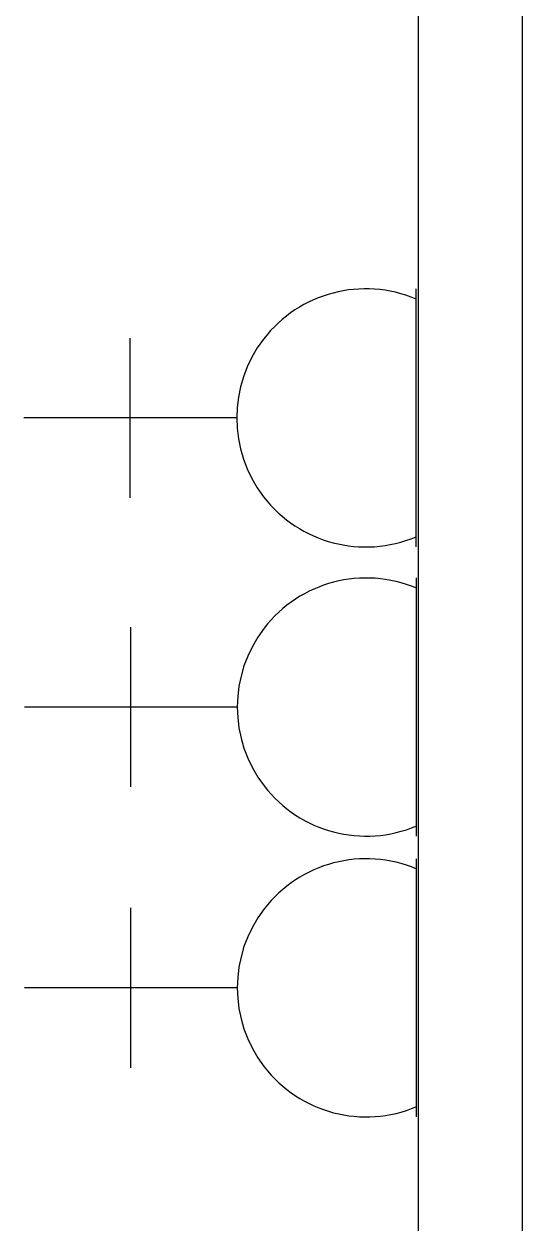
# Model space of a CAD drawing. Header units: inches. Extents: x 16928 to 514628, y -1471 to 241387.
# Drawn here: x 310471 to 310997, y 52417 to 53684 of the extents above; entities that cross this region are included whole.
import ezdxf

# ---------------------------------------------------------------- set-up
doc = ezdxf.new("R2010")
doc.units = ezdxf.units.IN
doc.header["$MEASUREMENT"] = 0
doc.layers.add('ELECT', color=6, linetype='Continuous')
doc.layers.add('partition', color=8, linetype='Continuous')

msp = doc.modelspace()

# ---------------------------------------------------------------- linework, layer by layer
at = {"layer": 'ELECT', "color": 6}
for p, q in [((310885.5, 53131.1), (310885.5, 53403.9)), ((310583.2, 53183.1), (310583.2, 53351.9)), ((310695.7, 53267.5), (310470.7, 53267.5)), ((310886, 52825.5), (310886, 53098.4)), ((310583.8, 52877.6), (310583.8, 53046.3)), ((310696.3, 52961.9), (310471.3, 52961.9)), ((310886, 52528.8), (310886, 52801.6)), ((310583.8, 52580.8), (310583.8, 52749.6)), ((310696.3, 52665.2), (310471.3, 52665.2))]:
    msp.add_line(p, q, dxfattribs=at)
for centre in [(310832.1, 53267.5), (310832.7, 52961.9), (310832.7, 52665.2)]:
    msp.add_arc(centre, 136.4, 66.9763, 293.0237, dxfattribs=at)
at = {"layer": 'partition'}
for p, q in [((310887.5, 54155.5), (310887.5, 49175.5)), ((310997.5, 54155.5), (310997.5, 49175.5))]:
    msp.add_line(p, q, dxfattribs=at)

doc.saveas('drawing.dxf')
